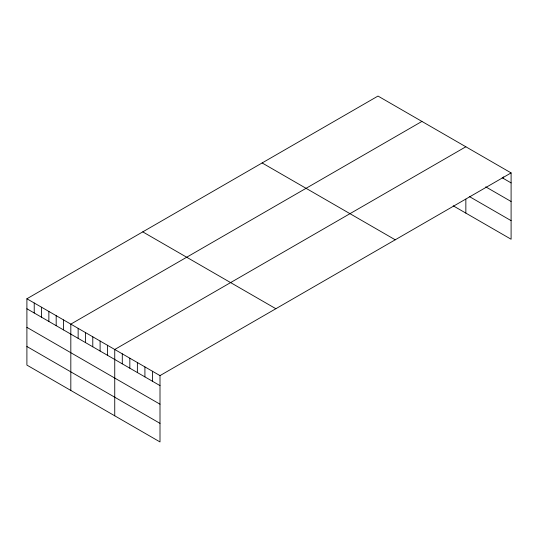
<?xml version="1.0" encoding="UTF-8"?>
<svg xmlns="http://www.w3.org/2000/svg" width="538" height="538" viewBox="0 0 538 538"><rect width="100%" height="100%" fill="white"/><g stroke="black" fill="none" stroke-linecap="round" stroke-linejoin="round"><path stroke-width="0.81" d="M511.1 172.906L160.001 375.611L160.001 441.94L26.9 365.094L26.9 298.765L377.999 96.06L511.1 172.906L511.1 239.235L453.204 205.805M421.926 121.42L70.821 324.125L70.821 390.454M465.847 146.78L114.742 349.485L114.742 415.813M502.189 177.755L511.1 182.907M485.733 186.847L511.1 201.494M469.277 196.498L511.1 220.647M262.14 162.953L395.235 239.8M142.765 231.871L275.859 308.718M26.9 298.765L160.001 375.611M26.9 308.765L160.001 385.611M26.9 327.353L160.001 404.199M26.9 346.506L160.001 423.352M503.555 176.881L503.555 178.549M465.847 199.168L465.847 213.109M152.456 371.254L152.456 381.254M144.917 366.903L144.917 376.903M137.372 362.545L137.372 372.545M129.833 358.194L129.833 368.194M122.287 353.836L122.287 363.836M107.425 345.255L107.425 355.255M100.102 341.031L100.102 351.032M92.785 336.801L92.785 346.802M85.461 332.578L85.461 342.578M78.144 328.348L78.144 338.348M63.504 319.902L63.504 329.902M56.181 315.671L56.181 325.672M48.864 311.448L48.864 321.448M41.54 307.218L41.54 317.218M34.224 302.995L34.224 312.995"/></g></svg>
